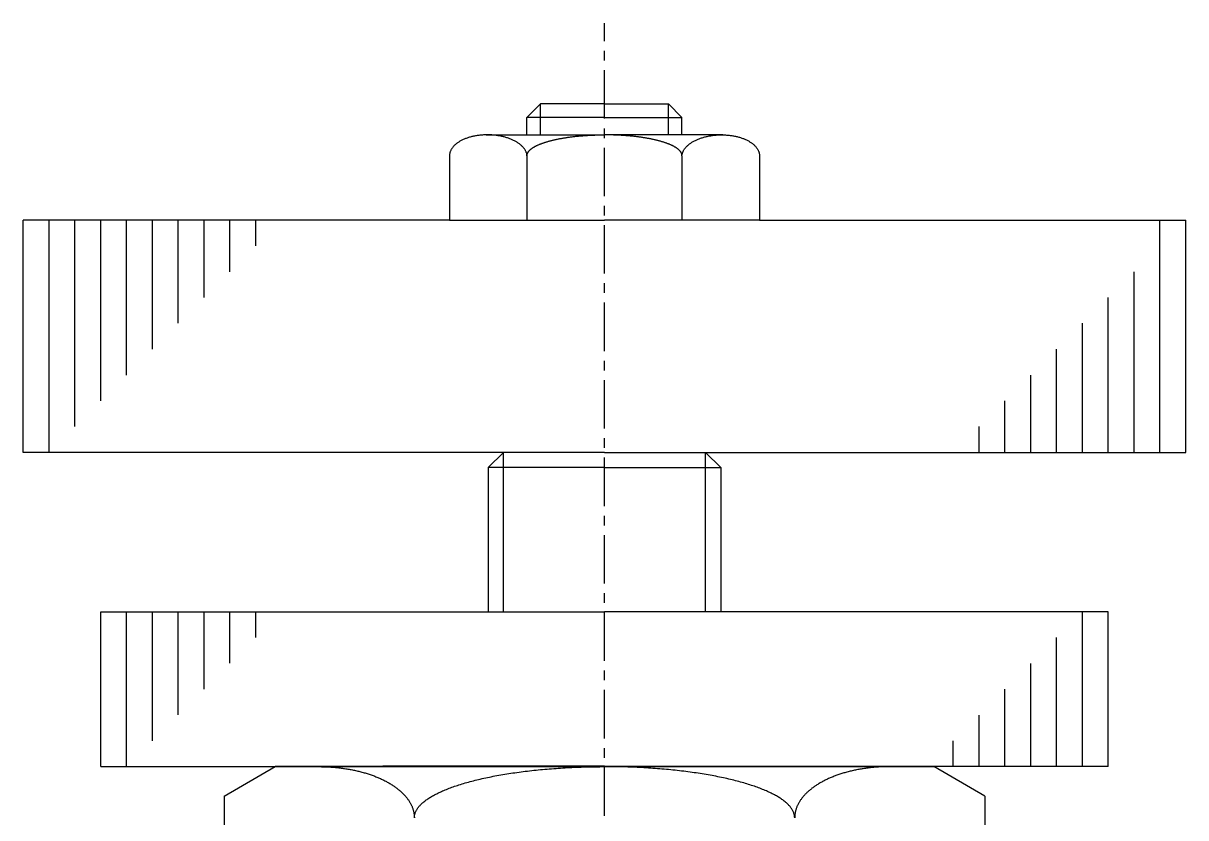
# Model space of a CAD drawing. Extents: x -13 to 53, y 112 to 212.
# Drawn here: x 6.72 to 36.72, y 191.68 to 212.19 of the extents above; entities that cross this region are included whole.
import ezdxf

# ---------------------------------------------------------------- set-up
doc = ezdxf.new("R2010")
doc.units = 0
doc.linetypes.add('CENTER', pattern=[2, 1.25, -0.25, 0.25, -0.25])
doc.layers.get('0').update_dxf_attribs({"linetype": 'CONTINUOUS'})
doc.layers.add('CENTER', color=1, linetype='CENTER')

msp = doc.modelspace()

# ---------------------------------------------------------------- linework, layer by layer
at = {"color": 7, "linetype": 'CONTINUOUS'}
for p, q in [((20.074, 210.11), (19.724, 209.76)), ((20.074, 210.11), (19.724, 209.76)), ((21.724, 210.11), (20.074, 210.11)), ((21.724, 210.11), (20.074, 210.11)), ((21.724, 210.11), (23.374, 210.11)), ((21.724, 210.11), (23.374, 210.11)), ((23.374, 210.11), (23.724, 209.76)), ((23.374, 210.11), (23.724, 209.76)), ((19.724, 209.31), (19.724, 209.76)), ((19.724, 209.31), (19.724, 209.76)), ((21.724, 209.76), (19.724, 209.76)), ((21.724, 209.76), (19.724, 209.76)), ((21.724, 209.76), (23.724, 209.76)), ((21.724, 209.76), (23.724, 209.76)), ((23.724, 209.31), (23.724, 209.76)), ((23.724, 209.31), (23.724, 209.76)), ((18.669, 209.31), (21.724, 209.31)), ((18.669, 209.31), (21.724, 209.31)), ((24.779, 209.31), (21.724, 209.31)), ((24.779, 209.31), (21.724, 209.31)), ((17.724, 208.759), (17.724, 207.11)), ((17.724, 208.759), (17.724, 207.11)), ((19.724, 208.772), (19.724, 208.799)), ((19.724, 208.772), (19.724, 208.799)), ((19.724, 208.772), (19.724, 207.11)), ((19.724, 208.772), (19.724, 207.11)), ((23.724, 208.772), (23.724, 208.799)), ((23.724, 208.772), (23.724, 208.799)), ((23.724, 208.772), (23.724, 207.11)), ((23.724, 208.772), (23.724, 207.11)), ((25.724, 208.759), (25.724, 207.11)), ((25.724, 208.759), (25.724, 207.11)), ((17.724, 207.11), (6.724, 207.11)), ((6.724, 201.11), (6.724, 207.11)), ((17.724, 207.11), (21.724, 207.11)), ((25.724, 207.11), (21.724, 207.11)), ((25.724, 207.11), (36.724, 207.11)), ((36.724, 201.11), (36.724, 207.11)), ((21.724, 201.11), (6.724, 201.11)), ((21.724, 201.11), (6.724, 201.11)), ((19.114, 201.11), (18.724, 200.72)), ((21.724, 201.11), (19.114, 201.11)), ((21.724, 201.11), (24.334, 201.11)), ((21.724, 201.11), (36.724, 201.11)), ((21.724, 201.11), (36.724, 201.11)), ((24.334, 201.11), (24.724, 200.72)), ((18.724, 200.72), (18.724, 196.999)), ((21.724, 200.72), (18.724, 200.72)), ((21.724, 200.72), (24.724, 200.72)), ((24.724, 200.72), (24.724, 196.999)), ((8.724, 192.999), (8.724, 196.999)), ((8.724, 196.999), (21.724, 196.999)), ((34.724, 196.999), (21.724, 196.999)), ((34.724, 192.999), (34.724, 196.999)), ((8.724, 192.999), (21.724, 192.999)), ((11.909, 192.24), (13.224, 192.999)), ((21.724, 192.999), (13.224, 192.999)), ((18.724, 192.999), (14.599, 192.999)), ((18.724, 192.999), (14.599, 192.999)), ((21.724, 193.014), (16.002, 193.014)), ((21.724, 193.014), (27.447, 193.014)), ((34.724, 192.999), (21.724, 192.999)), ((21.724, 192.999), (30.224, 192.999)), ((24.724, 192.999), (28.849, 192.999)), ((24.724, 192.999), (28.849, 192.999)), ((31.539, 192.24), (30.224, 192.999)), ((11.909, 192.24), (11.909, 188.014)), ((31.539, 192.24), (31.539, 188.014))]:
    msp.add_line(p, q, dxfattribs=at)
at = {"color": 3, "linetype": 'CONTINUOUS'}
for p, q in [((20.074, 209.31), (20.074, 210.11)), ((20.074, 209.31), (20.074, 210.11)), ((23.374, 209.31), (23.374, 210.11)), ((23.374, 209.31), (23.374, 210.11)), ((7.391, 201.11), (7.391, 207.11)), ((8.058, 201.777), (8.058, 207.11)), ((8.724, 202.444), (8.724, 207.11)), ((9.391, 203.11), (9.391, 207.11)), ((10.058, 203.777), (10.058, 207.11)), ((10.724, 204.444), (10.724, 207.11)), ((10.724, 204.444), (10.724, 207.11)), ((11.391, 205.11), (11.391, 207.11)), ((12.058, 205.777), (12.058, 207.11)), ((12.724, 206.444), (12.724, 207.11)), ((36.058, 201.11), (36.058, 207.11)), ((35.391, 201.11), (35.391, 205.777)), ((34.724, 201.11), (34.724, 205.11)), ((34.058, 201.11), (34.058, 204.444)), ((33.391, 201.11), (33.391, 203.777)), ((32.724, 201.11), (32.724, 203.11)), ((32.724, 201.11), (32.724, 203.11)), ((32.058, 201.11), (32.058, 202.444)), ((31.391, 201.11), (31.391, 201.777)), ((19.114, 196.999), (19.114, 201.11)), ((24.334, 196.999), (24.334, 201.11)), ((9.391, 193), (9.391, 197)), ((10.058, 193.667), (10.058, 197)), ((10.724, 194.333), (10.724, 197)), ((11.391, 195), (11.391, 197)), ((12.058, 195.667), (12.058, 197)), ((12.724, 196.333), (12.724, 197)), ((34.058, 192.999), (34.058, 196.999)), ((33.391, 192.999), (33.391, 196.332)), ((32.724, 192.999), (32.724, 195.666)), ((32.058, 192.999), (32.058, 194.999)), ((31.391, 192.999), (31.391, 194.332)), ((30.724, 192.999), (30.724, 193.666))]:
    msp.add_line(p, q, dxfattribs=at)
at = {"color": 7, "linetype": 'CONTINUOUS'}
for points in [[(19.726, 208.792, 0), (19.723, 208.805, 0), (19.72, 208.818, 0), (19.716, 208.832, 0), (19.712, 208.845, 0), (19.707, 208.858, 0), (19.701, 208.871, 0), (19.695, 208.884, 0), (19.689, 208.897, 0), (19.682, 208.91, 0), (19.674, 208.922, 0), (19.666, 208.935, 0), (19.657, 208.948, 0), (19.648, 208.96, 0), (19.638, 208.972, 0), (19.628, 208.985, 0), (19.617, 208.997, 0), (19.605, 209.009, 0), (19.594, 209.02, 0), (19.581, 209.032, 0), (19.569, 209.044, 0), (19.555, 209.055, 0), (19.541, 209.066, 0), (19.527, 209.077, 0), (19.513, 209.088, 0), (19.497, 209.098, 0), (19.482, 209.109, 0), (19.466, 209.119, 0), (19.45, 209.129, 0), (19.433, 209.138, 0), (19.415, 209.148, 0), (19.398, 209.157, 0), (19.38, 209.166, 0), (19.362, 209.175, 0), (19.343, 209.184, 0), (19.324, 209.192, 0), (19.304, 209.2, 0), (19.285, 209.208, 0), (19.265, 209.216, 0), (19.244, 209.223, 0), (19.223, 209.23, 0), (19.203, 209.237, 0), (19.181, 209.243, 0), (19.16, 209.249, 0), (19.138, 209.255, 0), (19.116, 209.261, 0), (19.094, 209.266, 0), (19.072, 209.271, 0), (19.049, 209.276, 0), (19.026, 209.281, 0), (19.003, 209.285, 0), (18.98, 209.289, 0), (18.957, 209.292, 0), (18.934, 209.295, 0), (18.91, 209.298, 0), (18.887, 209.301, 0), (18.863, 209.303, 0), (18.839, 209.305, 0), (18.815, 209.307, 0), (18.791, 209.308, 0), (18.768, 209.309, 0), (18.744, 209.31, 0), (18.72, 209.31, 0), (18.696, 209.31, 0), (18.672, 209.31, 0), (18.648, 209.31, 0), (18.624, 209.309, 0), (18.6, 209.308, 0), (18.577, 209.306, 0), (18.553, 209.304, 0), (18.529, 209.302, 0), (18.506, 209.3, 0), (18.483, 209.297, 0), (18.46, 209.294, 0), (18.437, 209.291, 0), (18.414, 209.287, 0), (18.391, 209.283, 0), (18.369, 209.279, 0), (18.346, 209.274, 0), (18.324, 209.269, 0), (18.303, 209.264, 0), (18.281, 209.258, 0), (18.26, 209.253, 0), (18.239, 209.247, 0), (18.218, 209.24, 0), (18.197, 209.234, 0), (18.177, 209.227, 0), (18.157, 209.22, 0), (18.138, 209.212, 0), (18.119, 209.204, 0), (18.1, 209.196, 0), (18.081, 209.188, 0), (18.063, 209.18, 0), (18.045, 209.171, 0), (18.028, 209.162, 0), (18.011, 209.153, 0), (17.995, 209.144, 0), (17.978, 209.134, 0), (17.963, 209.124, 0), (17.947, 209.114, 0), (17.933, 209.104, 0), (17.918, 209.093, 0), (17.904, 209.083, 0), (17.891, 209.072, 0), (17.878, 209.061, 0), (17.865, 209.05, 0), (17.853, 209.038, 0), (17.842, 209.027, 0), (17.831, 209.015, 0), (17.82, 209.003, 0), (17.81, 208.991, 0), (17.801, 208.979, 0), (17.792, 208.967, 0), (17.784, 208.954, 0), (17.776, 208.942, 0), (17.769, 208.929, 0), (17.762, 208.917, 0), (17.756, 208.904, 0), (17.75, 208.891, 0), (17.745, 208.878, 0), (17.74, 208.865, 0), (17.736, 208.852, 0), (17.733, 208.839, 0), (17.73, 208.826, 0), (17.728, 208.812, 0), (17.726, 208.799, 0), (17.725, 208.786, 0), (17.724, 208.772, 0), (17.724, 208.759, 0)], [(19.726, 208.792, 0), (19.723, 208.805, 0), (19.72, 208.818, 0), (19.716, 208.832, 0), (19.712, 208.845, 0), (19.707, 208.858, 0), (19.701, 208.871, 0), (19.695, 208.884, 0), (19.689, 208.897, 0), (19.682, 208.91, 0), (19.674, 208.922, 0), (19.666, 208.935, 0), (19.657, 208.948, 0), (19.648, 208.96, 0), (19.638, 208.972, 0), (19.628, 208.985, 0), (19.617, 208.997, 0), (19.605, 209.009, 0), (19.594, 209.02, 0), (19.581, 209.032, 0), (19.569, 209.044, 0), (19.555, 209.055, 0), (19.541, 209.066, 0), (19.527, 209.077, 0), (19.513, 209.088, 0), (19.497, 209.098, 0), (19.482, 209.109, 0), (19.466, 209.119, 0), (19.45, 209.129, 0), (19.433, 209.138, 0), (19.415, 209.148, 0), (19.398, 209.157, 0), (19.38, 209.166, 0), (19.362, 209.175, 0), (19.343, 209.184, 0), (19.324, 209.192, 0), (19.304, 209.2, 0), (19.285, 209.208, 0), (19.265, 209.216, 0), (19.244, 209.223, 0), (19.223, 209.23, 0), (19.203, 209.237, 0), (19.181, 209.243, 0), (19.16, 209.249, 0), (19.138, 209.255, 0), (19.116, 209.261, 0), (19.094, 209.266, 0), (19.072, 209.271, 0), (19.049, 209.276, 0), (19.026, 209.281, 0), (19.003, 209.285, 0), (18.98, 209.289, 0), (18.957, 209.292, 0), (18.934, 209.295, 0), (18.91, 209.298, 0), (18.887, 209.301, 0), (18.863, 209.303, 0), (18.839, 209.305, 0), (18.815, 209.307, 0), (18.791, 209.308, 0), (18.768, 209.309, 0), (18.744, 209.31, 0), (18.72, 209.31, 0), (18.696, 209.31, 0), (18.672, 209.31, 0), (18.648, 209.31, 0), (18.624, 209.309, 0), (18.6, 209.308, 0), (18.577, 209.306, 0), (18.553, 209.304, 0), (18.529, 209.302, 0), (18.506, 209.3, 0), (18.483, 209.297, 0), (18.46, 209.294, 0), (18.437, 209.291, 0), (18.414, 209.287, 0), (18.391, 209.283, 0), (18.369, 209.279, 0), (18.346, 209.274, 0), (18.324, 209.269, 0), (18.303, 209.264, 0), (18.281, 209.258, 0), (18.26, 209.253, 0), (18.239, 209.247, 0), (18.218, 209.24, 0), (18.197, 209.234, 0), (18.177, 209.227, 0), (18.157, 209.22, 0), (18.138, 209.212, 0), (18.119, 209.204, 0), (18.1, 209.196, 0), (18.081, 209.188, 0), (18.063, 209.18, 0), (18.045, 209.171, 0), (18.028, 209.162, 0), (18.011, 209.153, 0), (17.995, 209.144, 0), (17.978, 209.134, 0), (17.963, 209.124, 0), (17.947, 209.114, 0), (17.933, 209.104, 0), (17.918, 209.093, 0), (17.904, 209.083, 0), (17.891, 209.072, 0), (17.878, 209.061, 0), (17.865, 209.05, 0), (17.853, 209.038, 0), (17.842, 209.027, 0), (17.831, 209.015, 0), (17.82, 209.003, 0), (17.81, 208.991, 0), (17.801, 208.979, 0), (17.792, 208.967, 0), (17.784, 208.954, 0), (17.776, 208.942, 0), (17.769, 208.929, 0), (17.762, 208.917, 0), (17.756, 208.904, 0), (17.75, 208.891, 0), (17.745, 208.878, 0), (17.74, 208.865, 0), (17.736, 208.852, 0), (17.733, 208.839, 0), (17.73, 208.826, 0), (17.728, 208.812, 0), (17.726, 208.799, 0), (17.725, 208.786, 0), (17.724, 208.772, 0), (17.724, 208.759, 0)], [(19.724, 208.772, 0), (19.724, 208.779, 0), (19.725, 208.785, 0), (19.726, 208.792, 0), (19.727, 208.799, 0), (19.728, 208.805, 0), (19.73, 208.812, 0), (19.732, 208.818, 0), (19.734, 208.825, 0), (19.736, 208.831, 0), (19.739, 208.838, 0), (19.742, 208.845, 0), (19.746, 208.851, 0), (19.75, 208.858, 0), (19.754, 208.864, 0), (19.758, 208.871, 0), (19.763, 208.877, 0), (19.768, 208.884, 0), (19.773, 208.89, 0), (19.778, 208.896, 0), (19.784, 208.903, 0), (19.79, 208.909, 0), (19.797, 208.916, 0), (19.803, 208.922, 0), (19.81, 208.928, 0), (19.818, 208.935, 0), (19.825, 208.941, 0), (19.833, 208.947, 0), (19.841, 208.953, 0), (19.85, 208.96, 0), (19.858, 208.966, 0), (19.867, 208.972, 0), (19.876, 208.978, 0), (19.886, 208.984, 0), (19.896, 208.99, 0), (19.906, 208.996, 0), (19.916, 209.002, 0), (19.927, 209.008, 0), (19.938, 209.014, 0), (19.949, 209.02, 0), (19.96, 209.026, 0), (19.972, 209.032, 0), (19.984, 209.037, 0), (19.996, 209.043, 0), (20.009, 209.049, 0), (20.022, 209.054, 0), (20.035, 209.06, 0), (20.048, 209.066, 0), (20.061, 209.071, 0), (20.075, 209.077, 0), (20.089, 209.082, 0), (20.103, 209.087, 0), (20.118, 209.093, 0), (20.133, 209.098, 0), (20.148, 209.103, 0), (20.163, 209.108, 0), (20.178, 209.113, 0), (20.194, 209.119, 0), (20.21, 209.124, 0), (20.226, 209.129, 0), (20.242, 209.133, 0), (20.259, 209.138, 0), (20.276, 209.143, 0), (20.293, 209.148, 0), (20.31, 209.153, 0), (20.327, 209.157, 0), (20.345, 209.162, 0), (20.363, 209.166, 0), (20.381, 209.171, 0), (20.399, 209.175, 0), (20.418, 209.18, 0), (20.437, 209.184, 0), (20.455, 209.188, 0), (20.475, 209.192, 0), (20.494, 209.196, 0), (20.513, 209.2, 0), (20.533, 209.204, 0), (20.553, 209.208, 0), (20.573, 209.212, 0), (20.593, 209.216, 0), (20.613, 209.22, 0), (20.634, 209.223, 0), (20.654, 209.227, 0), (20.675, 209.23, 0), (20.696, 209.234, 0), (20.717, 209.237, 0), (20.738, 209.24, 0), (20.76, 209.244, 0), (20.781, 209.247, 0), (20.803, 209.25, 0), (20.825, 209.253, 0), (20.847, 209.256, 0), (20.869, 209.259, 0), (20.891, 209.261, 0), (20.914, 209.264, 0), (20.936, 209.267, 0), (20.959, 209.269, 0), (20.982, 209.272, 0), (21.004, 209.274, 0), (21.027, 209.276, 0), (21.05, 209.279, 0), (21.074, 209.281, 0), (21.097, 209.283, 0), (21.12, 209.285, 0), (21.144, 209.287, 0), (21.167, 209.289, 0), (21.191, 209.291, 0), (21.214, 209.292, 0), (21.238, 209.294, 0), (21.262, 209.296, 0), (21.286, 209.297, 0), (21.31, 209.299, 0), (21.334, 209.3, 0), (21.358, 209.301, 0), (21.382, 209.302, 0), (21.407, 209.303, 0), (21.431, 209.304, 0), (21.455, 209.305, 0), (21.479, 209.306, 0), (21.504, 209.307, 0), (21.528, 209.308, 0), (21.553, 209.308, 0), (21.577, 209.309, 0), (21.602, 209.309, 0), (21.626, 209.31, 0), (21.651, 209.31, 0), (21.675, 209.31, 0), (21.7, 209.31, 0), (21.724, 209.31, 0)], [(19.724, 208.772, 0), (19.724, 208.779, 0), (19.725, 208.785, 0), (19.726, 208.792, 0), (19.727, 208.799, 0), (19.728, 208.805, 0), (19.73, 208.812, 0), (19.732, 208.818, 0), (19.734, 208.825, 0), (19.736, 208.831, 0), (19.739, 208.838, 0), (19.742, 208.845, 0), (19.746, 208.851, 0), (19.75, 208.858, 0), (19.754, 208.864, 0), (19.758, 208.871, 0), (19.763, 208.877, 0), (19.768, 208.884, 0), (19.773, 208.89, 0), (19.778, 208.896, 0), (19.784, 208.903, 0), (19.79, 208.909, 0), (19.797, 208.916, 0), (19.803, 208.922, 0), (19.81, 208.928, 0), (19.818, 208.935, 0), (19.825, 208.941, 0), (19.833, 208.947, 0), (19.841, 208.953, 0), (19.85, 208.96, 0), (19.858, 208.966, 0), (19.867, 208.972, 0), (19.876, 208.978, 0), (19.886, 208.984, 0), (19.896, 208.99, 0), (19.906, 208.996, 0), (19.916, 209.002, 0), (19.927, 209.008, 0), (19.938, 209.014, 0), (19.949, 209.02, 0), (19.96, 209.026, 0), (19.972, 209.032, 0), (19.984, 209.037, 0), (19.996, 209.043, 0), (20.009, 209.049, 0), (20.022, 209.054, 0), (20.035, 209.06, 0), (20.048, 209.066, 0), (20.061, 209.071, 0), (20.075, 209.077, 0), (20.089, 209.082, 0), (20.103, 209.087, 0), (20.118, 209.093, 0), (20.133, 209.098, 0), (20.148, 209.103, 0), (20.163, 209.108, 0), (20.178, 209.113, 0), (20.194, 209.119, 0), (20.21, 209.124, 0), (20.226, 209.129, 0), (20.242, 209.133, 0), (20.259, 209.138, 0), (20.276, 209.143, 0), (20.293, 209.148, 0), (20.31, 209.153, 0), (20.327, 209.157, 0), (20.345, 209.162, 0), (20.363, 209.166, 0), (20.381, 209.171, 0), (20.399, 209.175, 0), (20.418, 209.18, 0), (20.437, 209.184, 0), (20.455, 209.188, 0), (20.475, 209.192, 0), (20.494, 209.196, 0), (20.513, 209.2, 0), (20.533, 209.204, 0), (20.553, 209.208, 0), (20.573, 209.212, 0), (20.593, 209.216, 0), (20.613, 209.22, 0), (20.634, 209.223, 0), (20.654, 209.227, 0), (20.675, 209.23, 0), (20.696, 209.234, 0), (20.717, 209.237, 0), (20.738, 209.24, 0), (20.76, 209.244, 0), (20.781, 209.247, 0), (20.803, 209.25, 0), (20.825, 209.253, 0), (20.847, 209.256, 0), (20.869, 209.259, 0), (20.891, 209.261, 0), (20.914, 209.264, 0), (20.936, 209.267, 0), (20.959, 209.269, 0), (20.982, 209.272, 0), (21.004, 209.274, 0), (21.027, 209.276, 0), (21.05, 209.279, 0), (21.074, 209.281, 0), (21.097, 209.283, 0), (21.12, 209.285, 0), (21.144, 209.287, 0), (21.167, 209.289, 0), (21.191, 209.291, 0), (21.214, 209.292, 0), (21.238, 209.294, 0), (21.262, 209.296, 0), (21.286, 209.297, 0), (21.31, 209.299, 0), (21.334, 209.3, 0), (21.358, 209.301, 0), (21.382, 209.302, 0), (21.407, 209.303, 0), (21.431, 209.304, 0), (21.455, 209.305, 0), (21.479, 209.306, 0), (21.504, 209.307, 0), (21.528, 209.308, 0), (21.553, 209.308, 0), (21.577, 209.309, 0), (21.602, 209.309, 0), (21.626, 209.31, 0), (21.651, 209.31, 0), (21.675, 209.31, 0), (21.7, 209.31, 0), (21.724, 209.31, 0)], [(23.724, 208.772, 0), (23.724, 208.779, 0), (23.724, 208.785, 0), (23.723, 208.792, 0), (23.722, 208.799, 0), (23.72, 208.805, 0), (23.719, 208.812, 0), (23.717, 208.818, 0), (23.715, 208.825, 0), (23.712, 208.831, 0), (23.709, 208.838, 0), (23.706, 208.845, 0), (23.703, 208.851, 0), (23.699, 208.858, 0), (23.695, 208.864, 0), (23.69, 208.871, 0), (23.686, 208.877, 0), (23.681, 208.884, 0), (23.676, 208.89, 0), (23.67, 208.896, 0), (23.664, 208.903, 0), (23.658, 208.909, 0), (23.652, 208.916, 0), (23.645, 208.922, 0), (23.638, 208.928, 0), (23.631, 208.935, 0), (23.623, 208.941, 0), (23.615, 208.947, 0), (23.607, 208.953, 0), (23.599, 208.96, 0), (23.59, 208.966, 0), (23.581, 208.972, 0), (23.572, 208.978, 0), (23.562, 208.984, 0), (23.553, 208.99, 0), (23.543, 208.996, 0), (23.532, 209.002, 0), (23.522, 209.008, 0), (23.511, 209.014, 0), (23.499, 209.02, 0), (23.488, 209.026, 0), (23.476, 209.032, 0), (23.464, 209.037, 0), (23.452, 209.043, 0), (23.44, 209.049, 0), (23.427, 209.054, 0), (23.414, 209.06, 0), (23.401, 209.066, 0), (23.387, 209.071, 0), (23.373, 209.077, 0), (23.359, 209.082, 0), (23.345, 209.087, 0), (23.331, 209.093, 0), (23.316, 209.098, 0), (23.301, 209.103, 0), (23.286, 209.108, 0), (23.27, 209.113, 0), (23.255, 209.119, 0), (23.239, 209.124, 0), (23.222, 209.129, 0), (23.206, 209.133, 0), (23.19, 209.138, 0), (23.173, 209.143, 0), (23.156, 209.148, 0), (23.138, 209.153, 0), (23.121, 209.157, 0), (23.103, 209.162, 0), (23.085, 209.166, 0), (23.067, 209.171, 0), (23.049, 209.175, 0), (23.031, 209.18, 0), (23.012, 209.184, 0), (22.993, 209.188, 0), (22.974, 209.192, 0), (22.955, 209.196, 0), (22.935, 209.2, 0), (22.916, 209.204, 0), (22.896, 209.208, 0), (22.876, 209.212, 0), (22.856, 209.216, 0), (22.835, 209.22, 0), (22.815, 209.223, 0), (22.794, 209.227, 0), (22.773, 209.23, 0), (22.752, 209.234, 0), (22.731, 209.237, 0), (22.71, 209.24, 0), (22.689, 209.244, 0), (22.667, 209.247, 0), (22.645, 209.25, 0), (22.623, 209.253, 0), (22.601, 209.256, 0), (22.579, 209.259, 0), (22.557, 209.261, 0), (22.535, 209.264, 0), (22.512, 209.267, 0), (22.49, 209.269, 0), (22.467, 209.272, 0), (22.444, 209.274, 0), (22.421, 209.276, 0), (22.398, 209.279, 0), (22.375, 209.281, 0), (22.352, 209.283, 0), (22.328, 209.285, 0), (22.305, 209.287, 0), (22.281, 209.289, 0), (22.258, 209.291, 0), (22.234, 209.292, 0), (22.21, 209.294, 0), (22.186, 209.296, 0), (22.162, 209.297, 0), (22.138, 209.299, 0), (22.114, 209.3, 0), (22.09, 209.301, 0), (22.066, 209.302, 0), (22.042, 209.303, 0), (22.018, 209.304, 0), (21.993, 209.305, 0), (21.969, 209.306, 0), (21.945, 209.307, 0), (21.92, 209.308, 0), (21.896, 209.308, 0), (21.871, 209.309, 0), (21.847, 209.309, 0), (21.822, 209.31, 0), (21.798, 209.31, 0), (21.773, 209.31, 0), (21.749, 209.31, 0), (21.724, 209.31, 0)], [(23.724, 208.772, 0), (23.724, 208.779, 0), (23.724, 208.785, 0), (23.723, 208.792, 0), (23.722, 208.799, 0), (23.72, 208.805, 0), (23.719, 208.812, 0), (23.717, 208.818, 0), (23.715, 208.825, 0), (23.712, 208.831, 0), (23.709, 208.838, 0), (23.706, 208.845, 0), (23.703, 208.851, 0), (23.699, 208.858, 0), (23.695, 208.864, 0), (23.69, 208.871, 0), (23.686, 208.877, 0), (23.681, 208.884, 0), (23.676, 208.89, 0), (23.67, 208.896, 0), (23.664, 208.903, 0), (23.658, 208.909, 0), (23.652, 208.916, 0), (23.645, 208.922, 0), (23.638, 208.928, 0), (23.631, 208.935, 0), (23.623, 208.941, 0), (23.615, 208.947, 0), (23.607, 208.953, 0), (23.599, 208.96, 0), (23.59, 208.966, 0), (23.581, 208.972, 0), (23.572, 208.978, 0), (23.562, 208.984, 0), (23.553, 208.99, 0), (23.543, 208.996, 0), (23.532, 209.002, 0), (23.522, 209.008, 0), (23.511, 209.014, 0), (23.499, 209.02, 0), (23.488, 209.026, 0), (23.476, 209.032, 0), (23.464, 209.037, 0), (23.452, 209.043, 0), (23.44, 209.049, 0), (23.427, 209.054, 0), (23.414, 209.06, 0), (23.401, 209.066, 0), (23.387, 209.071, 0), (23.373, 209.077, 0), (23.359, 209.082, 0), (23.345, 209.087, 0), (23.331, 209.093, 0), (23.316, 209.098, 0), (23.301, 209.103, 0), (23.286, 209.108, 0), (23.27, 209.113, 0), (23.255, 209.119, 0), (23.239, 209.124, 0), (23.222, 209.129, 0), (23.206, 209.133, 0), (23.19, 209.138, 0), (23.173, 209.143, 0), (23.156, 209.148, 0), (23.138, 209.153, 0), (23.121, 209.157, 0), (23.103, 209.162, 0), (23.085, 209.166, 0), (23.067, 209.171, 0), (23.049, 209.175, 0), (23.031, 209.18, 0), (23.012, 209.184, 0), (22.993, 209.188, 0), (22.974, 209.192, 0), (22.955, 209.196, 0), (22.935, 209.2, 0), (22.916, 209.204, 0), (22.896, 209.208, 0), (22.876, 209.212, 0), (22.856, 209.216, 0), (22.835, 209.22, 0), (22.815, 209.223, 0), (22.794, 209.227, 0), (22.773, 209.23, 0), (22.752, 209.234, 0), (22.731, 209.237, 0), (22.71, 209.24, 0), (22.689, 209.244, 0), (22.667, 209.247, 0), (22.645, 209.25, 0), (22.623, 209.253, 0), (22.601, 209.256, 0), (22.579, 209.259, 0), (22.557, 209.261, 0), (22.535, 209.264, 0), (22.512, 209.267, 0), (22.49, 209.269, 0), (22.467, 209.272, 0), (22.444, 209.274, 0), (22.421, 209.276, 0), (22.398, 209.279, 0), (22.375, 209.281, 0), (22.352, 209.283, 0), (22.328, 209.285, 0), (22.305, 209.287, 0), (22.281, 209.289, 0), (22.258, 209.291, 0), (22.234, 209.292, 0), (22.21, 209.294, 0), (22.186, 209.296, 0), (22.162, 209.297, 0), (22.138, 209.299, 0), (22.114, 209.3, 0), (22.09, 209.301, 0), (22.066, 209.302, 0), (22.042, 209.303, 0), (22.018, 209.304, 0), (21.993, 209.305, 0), (21.969, 209.306, 0), (21.945, 209.307, 0), (21.92, 209.308, 0), (21.896, 209.308, 0), (21.871, 209.309, 0), (21.847, 209.309, 0), (21.822, 209.31, 0), (21.798, 209.31, 0), (21.773, 209.31, 0), (21.749, 209.31, 0), (21.724, 209.31, 0)], [(23.723, 208.792, 0), (23.726, 208.805, 0), (23.729, 208.818, 0), (23.733, 208.832, 0), (23.737, 208.845, 0), (23.742, 208.858, 0), (23.747, 208.871, 0), (23.753, 208.884, 0), (23.76, 208.897, 0), (23.767, 208.91, 0), (23.775, 208.922, 0), (23.783, 208.935, 0), (23.792, 208.948, 0), (23.801, 208.96, 0), (23.811, 208.972, 0), (23.821, 208.985, 0), (23.832, 208.997, 0), (23.843, 209.009, 0), (23.855, 209.02, 0), (23.867, 209.032, 0), (23.88, 209.044, 0), (23.893, 209.055, 0), (23.907, 209.066, 0), (23.921, 209.077, 0), (23.936, 209.088, 0), (23.951, 209.098, 0), (23.967, 209.109, 0), (23.982, 209.119, 0), (23.999, 209.129, 0), (24.016, 209.138, 0), (24.033, 209.148, 0), (24.051, 209.157, 0), (24.069, 209.166, 0), (24.087, 209.175, 0), (24.106, 209.184, 0), (24.125, 209.192, 0), (24.144, 209.2, 0), (24.164, 209.208, 0), (24.184, 209.216, 0), (24.204, 209.223, 0), (24.225, 209.23, 0), (24.246, 209.237, 0), (24.267, 209.243, 0), (24.289, 209.249, 0), (24.31, 209.255, 0), (24.332, 209.261, 0), (24.354, 209.266, 0), (24.377, 209.271, 0), (24.399, 209.276, 0), (24.422, 209.281, 0), (24.445, 209.285, 0), (24.468, 209.289, 0), (24.491, 209.292, 0), (24.515, 209.295, 0), (24.538, 209.298, 0), (24.562, 209.301, 0), (24.586, 209.303, 0), (24.609, 209.305, 0), (24.633, 209.307, 0), (24.657, 209.308, 0), (24.681, 209.309, 0), (24.705, 209.31, 0), (24.729, 209.31, 0), (24.753, 209.31, 0), (24.777, 209.31, 0), (24.8, 209.31, 0), (24.824, 209.309, 0), (24.848, 209.308, 0), (24.872, 209.306, 0), (24.895, 209.304, 0), (24.919, 209.302, 0), (24.942, 209.3, 0), (24.966, 209.297, 0), (24.989, 209.294, 0), (25.012, 209.291, 0), (25.035, 209.287, 0), (25.057, 209.283, 0), (25.08, 209.279, 0), (25.102, 209.274, 0), (25.124, 209.269, 0), (25.146, 209.264, 0), (25.167, 209.258, 0), (25.189, 209.253, 0), (25.21, 209.247, 0), (25.23, 209.24, 0), (25.251, 209.234, 0), (25.271, 209.227, 0), (25.291, 209.22, 0), (25.311, 209.212, 0), (25.33, 209.204, 0), (25.349, 209.196, 0), (25.367, 209.188, 0), (25.385, 209.18, 0), (25.403, 209.171, 0), (25.42, 209.162, 0), (25.437, 209.153, 0), (25.454, 209.144, 0), (25.47, 209.134, 0), (25.486, 209.124, 0), (25.501, 209.114, 0), (25.516, 209.104, 0), (25.53, 209.093, 0), (25.544, 209.083, 0), (25.558, 209.072, 0), (25.571, 209.061, 0), (25.583, 209.05, 0), (25.595, 209.038, 0), (25.607, 209.027, 0), (25.618, 209.015, 0), (25.628, 209.003, 0), (25.638, 208.991, 0), (25.647, 208.979, 0), (25.656, 208.967, 0), (25.665, 208.954, 0), (25.673, 208.942, 0), (25.68, 208.929, 0), (25.687, 208.917, 0), (25.693, 208.904, 0), (25.699, 208.891, 0), (25.704, 208.878, 0), (25.708, 208.865, 0), (25.712, 208.852, 0), (25.716, 208.839, 0), (25.718, 208.826, 0), (25.721, 208.812, 0), (25.722, 208.799, 0), (25.724, 208.786, 0), (25.724, 208.772, 0), (25.724, 208.759, 0)], [(23.723, 208.792, 0), (23.726, 208.805, 0), (23.729, 208.818, 0), (23.733, 208.832, 0), (23.737, 208.845, 0), (23.742, 208.858, 0), (23.747, 208.871, 0), (23.753, 208.884, 0), (23.76, 208.897, 0), (23.767, 208.91, 0), (23.775, 208.922, 0), (23.783, 208.935, 0), (23.792, 208.948, 0), (23.801, 208.96, 0), (23.811, 208.972, 0), (23.821, 208.985, 0), (23.832, 208.997, 0), (23.843, 209.009, 0), (23.855, 209.02, 0), (23.867, 209.032, 0), (23.88, 209.044, 0), (23.893, 209.055, 0), (23.907, 209.066, 0), (23.921, 209.077, 0), (23.936, 209.088, 0), (23.951, 209.098, 0), (23.967, 209.109, 0), (23.982, 209.119, 0), (23.999, 209.129, 0), (24.016, 209.138, 0), (24.033, 209.148, 0), (24.051, 209.157, 0), (24.069, 209.166, 0), (24.087, 209.175, 0), (24.106, 209.184, 0), (24.125, 209.192, 0), (24.144, 209.2, 0), (24.164, 209.208, 0), (24.184, 209.216, 0), (24.204, 209.223, 0), (24.225, 209.23, 0), (24.246, 209.237, 0), (24.267, 209.243, 0), (24.289, 209.249, 0), (24.31, 209.255, 0), (24.332, 209.261, 0), (24.354, 209.266, 0), (24.377, 209.271, 0), (24.399, 209.276, 0), (24.422, 209.281, 0), (24.445, 209.285, 0), (24.468, 209.289, 0), (24.491, 209.292, 0), (24.515, 209.295, 0), (24.538, 209.298, 0), (24.562, 209.301, 0), (24.586, 209.303, 0), (24.609, 209.305, 0), (24.633, 209.307, 0), (24.657, 209.308, 0), (24.681, 209.309, 0), (24.705, 209.31, 0), (24.729, 209.31, 0), (24.753, 209.31, 0), (24.777, 209.31, 0), (24.8, 209.31, 0), (24.824, 209.309, 0), (24.848, 209.308, 0), (24.872, 209.306, 0), (24.895, 209.304, 0), (24.919, 209.302, 0), (24.942, 209.3, 0), (24.966, 209.297, 0), (24.989, 209.294, 0), (25.012, 209.291, 0), (25.035, 209.287, 0), (25.057, 209.283, 0), (25.08, 209.279, 0), (25.102, 209.274, 0), (25.124, 209.269, 0), (25.146, 209.264, 0), (25.167, 209.258, 0), (25.189, 209.253, 0), (25.21, 209.247, 0), (25.23, 209.24, 0), (25.251, 209.234, 0), (25.271, 209.227, 0), (25.291, 209.22, 0), (25.311, 209.212, 0), (25.33, 209.204, 0), (25.349, 209.196, 0), (25.367, 209.188, 0), (25.385, 209.18, 0), (25.403, 209.171, 0), (25.42, 209.162, 0), (25.437, 209.153, 0), (25.454, 209.144, 0), (25.47, 209.134, 0), (25.486, 209.124, 0), (25.501, 209.114, 0), (25.516, 209.104, 0), (25.53, 209.093, 0), (25.544, 209.083, 0), (25.558, 209.072, 0), (25.571, 209.061, 0), (25.583, 209.05, 0), (25.595, 209.038, 0), (25.607, 209.027, 0), (25.618, 209.015, 0), (25.628, 209.003, 0), (25.638, 208.991, 0), (25.647, 208.979, 0), (25.656, 208.967, 0), (25.665, 208.954, 0), (25.673, 208.942, 0), (25.68, 208.929, 0), (25.687, 208.917, 0), (25.693, 208.904, 0), (25.699, 208.891, 0), (25.704, 208.878, 0), (25.708, 208.865, 0), (25.712, 208.852, 0), (25.716, 208.839, 0), (25.718, 208.826, 0), (25.721, 208.812, 0), (25.722, 208.799, 0), (25.724, 208.786, 0), (25.724, 208.772, 0), (25.724, 208.759, 0)], [(14.363, 192.999, 0), (14.393, 192.999, 0), (14.423, 192.998, 0), (14.453, 192.998, 0), (14.483, 192.997, 0), (14.513, 192.996, 0), (14.544, 192.995, 0), (14.574, 192.994, 0), (14.604, 192.992, 0), (14.633, 192.991, 0), (14.663, 192.989, 0), (14.693, 192.987, 0), (14.723, 192.984, 0), (14.753, 192.982, 0), (14.782, 192.979, 0), (14.812, 192.976, 0), (14.842, 192.973, 0), (14.871, 192.97, 0), (14.901, 192.967, 0), (14.93, 192.963, 0), (14.959, 192.959, 0), (14.988, 192.955, 0), (15.017, 192.951, 0), (15.046, 192.946, 0), (15.075, 192.942, 0), (15.104, 192.937, 0), (15.133, 192.932, 0), (15.161, 192.927, 0), (15.19, 192.922, 0), (15.218, 192.916, 0), (15.246, 192.91, 0), (15.274, 192.904, 0), (15.302, 192.898, 0), (15.33, 192.892, 0), (15.357, 192.885, 0), (15.385, 192.879, 0), (15.412, 192.872, 0), (15.439, 192.865, 0), (15.466, 192.858, 0), (15.493, 192.85, 0), (15.52, 192.843, 0), (15.546, 192.835, 0), (15.572, 192.827, 0), (15.599, 192.819, 0), (15.624, 192.811, 0), (15.65, 192.802, 0), (15.676, 192.794, 0), (15.701, 192.785, 0), (15.726, 192.776, 0), (15.751, 192.767, 0), (15.776, 192.758, 0), (15.8, 192.749, 0), (15.825, 192.739, 0), (15.849, 192.729, 0), (15.873, 192.719, 0), (15.896, 192.709, 0), (15.92, 192.699, 0), (15.943, 192.689, 0), (15.966, 192.678, 0), (15.988, 192.668, 0), (16.011, 192.657, 0), (16.033, 192.646, 0), (16.055, 192.635, 0), (16.077, 192.623, 0), (16.098, 192.612, 0), (16.119, 192.601, 0), (16.14, 192.589, 0), (16.161, 192.577, 0), (16.181, 192.565, 0), (16.201, 192.553, 0), (16.221, 192.541, 0), (16.241, 192.529, 0), (16.26, 192.516, 0), (16.279, 192.504, 0), (16.297, 192.491, 0), (16.316, 192.478, 0), (16.334, 192.465, 0), (16.352, 192.452, 0), (16.369, 192.439, 0), (16.386, 192.425, 0), (16.403, 192.412, 0), (16.42, 192.399, 0), (16.436, 192.385, 0), (16.452, 192.371, 0), (16.468, 192.357, 0), (16.483, 192.343, 0), (16.498, 192.329, 0), (16.513, 192.315, 0), (16.527, 192.301, 0), (16.541, 192.287, 0), (16.555, 192.272, 0), (16.568, 192.258, 0), (16.581, 192.243, 0), (16.594, 192.228, 0), (16.606, 192.214, 0), (16.618, 192.199, 0), (16.63, 192.184, 0), (16.641, 192.169, 0), (16.652, 192.154, 0), (16.663, 192.139, 0), (16.673, 192.123, 0), (16.683, 192.108, 0), (16.693, 192.093, 0), (16.702, 192.077, 0), (16.711, 192.062, 0), (16.72, 192.046, 0), (16.728, 192.031, 0), (16.736, 192.015, 0), (16.743, 191.999, 0), (16.75, 191.984, 0), (16.757, 191.968, 0), (16.764, 191.952, 0), (16.77, 191.936, 0), (16.775, 191.92, 0), (16.781, 191.904, 0), (16.786, 191.888, 0), (16.79, 191.872, 0), (16.794, 191.856, 0), (16.798, 191.84, 0), (16.802, 191.824, 0), (16.805, 191.808, 0), (16.808, 191.792, 0), (16.81, 191.776, 0), (16.812, 191.76, 0), (16.814, 191.743, 0), (16.815, 191.727, 0), (16.816, 191.711, 0), (16.817, 191.695, 0), (16.817, 191.679, 0)], [(16.817, 191.679, 0), (16.817, 191.695, 0), (16.818, 191.711, 0), (16.82, 191.727, 0), (16.823, 191.743, 0), (16.826, 191.76, 0), (16.83, 191.776, 0), (16.835, 191.792, 0), (16.84, 191.808, 0), (16.847, 191.824, 0), (16.854, 191.84, 0), (16.861, 191.856, 0), (16.87, 191.872, 0), (16.879, 191.888, 0), (16.889, 191.904, 0), (16.9, 191.92, 0), (16.911, 191.936, 0), (16.923, 191.952, 0), (16.936, 191.968, 0), (16.95, 191.984, 0), (16.964, 191.999, 0), (16.979, 192.015, 0), (16.995, 192.031, 0), (17.011, 192.046, 0), (17.028, 192.062, 0), (17.046, 192.077, 0), (17.064, 192.093, 0), (17.084, 192.108, 0), (17.104, 192.123, 0), (17.124, 192.139, 0), (17.146, 192.154, 0), (17.168, 192.169, 0), (17.19, 192.184, 0), (17.214, 192.199, 0), (17.238, 192.214, 0), (17.262, 192.228, 0), (17.288, 192.243, 0), (17.314, 192.258, 0), (17.341, 192.272, 0), (17.368, 192.287, 0), (17.396, 192.301, 0), (17.425, 192.315, 0), (17.454, 192.329, 0), (17.484, 192.343, 0), (17.515, 192.357, 0), (17.546, 192.371, 0), (17.578, 192.385, 0), (17.611, 192.399, 0), (17.644, 192.412, 0), (17.678, 192.425, 0), (17.712, 192.439, 0), (17.747, 192.452, 0), (17.782, 192.465, 0), (17.819, 192.478, 0), (17.855, 192.491, 0), (17.893, 192.504, 0), (17.931, 192.516, 0), (17.969, 192.529, 0), (18.008, 192.541, 0), (18.048, 192.553, 0), (18.088, 192.565, 0), (18.129, 192.577, 0), (18.17, 192.589, 0), (18.212, 192.601, 0), (18.254, 192.612, 0), (18.297, 192.623, 0), (18.34, 192.635, 0), (18.384, 192.646, 0), (18.429, 192.657, 0), (18.473, 192.668, 0), (18.519, 192.678, 0), (18.565, 192.689, 0), (18.611, 192.699, 0), (18.658, 192.709, 0), (18.705, 192.719, 0), (18.753, 192.729, 0), (18.801, 192.739, 0), (18.849, 192.749, 0), (18.898, 192.758, 0), (18.948, 192.767, 0), (18.998, 192.776, 0), (19.048, 192.785, 0), (19.099, 192.794, 0), (19.15, 192.802, 0), (19.201, 192.811, 0), (19.253, 192.819, 0), (19.305, 192.827, 0), (19.358, 192.835, 0), (19.411, 192.843, 0), (19.464, 192.85, 0), (19.518, 192.858, 0), (19.572, 192.865, 0), (19.626, 192.872, 0), (19.681, 192.879, 0), (19.736, 192.885, 0), (19.791, 192.892, 0), (19.846, 192.898, 0), (19.902, 192.904, 0), (19.958, 192.91, 0), (20.014, 192.916, 0), (20.071, 192.922, 0), (20.128, 192.927, 0), (20.185, 192.932, 0), (20.242, 192.937, 0), (20.3, 192.942, 0), (20.357, 192.946, 0), (20.415, 192.951, 0), (20.473, 192.955, 0), (20.532, 192.959, 0), (20.59, 192.963, 0), (20.649, 192.967, 0), (20.708, 192.97, 0), (20.767, 192.973, 0), (20.826, 192.976, 0), (20.885, 192.979, 0), (20.945, 192.982, 0), (21.004, 192.984, 0), (21.064, 192.987, 0), (21.123, 192.989, 0), (21.183, 192.991, 0), (21.243, 192.992, 0), (21.303, 192.994, 0), (21.363, 192.995, 0), (21.423, 192.996, 0), (21.483, 192.997, 0), (21.544, 192.998, 0), (21.604, 192.998, 0), (21.664, 192.999, 0), (21.724, 192.999, 0)], [(26.632, 191.679, 0), (26.631, 191.695, 0), (26.63, 191.711, 0), (26.628, 191.727, 0), (26.626, 191.743, 0), (26.622, 191.76, 0), (26.618, 191.776, 0), (26.614, 191.792, 0), (26.608, 191.808, 0), (26.602, 191.824, 0), (26.595, 191.84, 0), (26.587, 191.856, 0), (26.579, 191.872, 0), (26.569, 191.888, 0), (26.559, 191.904, 0), (26.549, 191.92, 0), (26.537, 191.936, 0), (26.525, 191.952, 0), (26.512, 191.968, 0), (26.499, 191.984, 0), (26.485, 191.999, 0), (26.47, 192.015, 0), (26.454, 192.031, 0), (26.438, 192.046, 0), (26.42, 192.062, 0), (26.403, 192.077, 0), (26.384, 192.093, 0), (26.365, 192.108, 0), (26.345, 192.123, 0), (26.324, 192.139, 0), (26.303, 192.154, 0), (26.281, 192.169, 0), (26.258, 192.184, 0), (26.235, 192.199, 0), (26.211, 192.214, 0), (26.186, 192.228, 0), (26.161, 192.243, 0), (26.134, 192.258, 0), (26.108, 192.272, 0), (26.08, 192.287, 0), (26.052, 192.301, 0), (26.024, 192.315, 0), (25.994, 192.329, 0), (25.964, 192.343, 0), (25.934, 192.357, 0), (25.902, 192.371, 0), (25.87, 192.385, 0), (25.838, 192.399, 0), (25.805, 192.412, 0), (25.771, 192.425, 0), (25.736, 192.439, 0), (25.702, 192.452, 0), (25.666, 192.465, 0), (25.63, 192.478, 0), (25.593, 192.491, 0), (25.556, 192.504, 0), (25.518, 192.516, 0), (25.479, 192.529, 0), (25.44, 192.541, 0), (25.401, 192.553, 0), (25.36, 192.565, 0), (25.32, 192.577, 0), (25.278, 192.589, 0), (25.237, 192.601, 0), (25.194, 192.612, 0), (25.151, 192.623, 0), (25.108, 192.635, 0), (25.064, 192.646, 0), (25.02, 192.657, 0), (24.975, 192.668, 0), (24.93, 192.678, 0), (24.884, 192.689, 0), (24.837, 192.699, 0), (24.791, 192.709, 0), (24.743, 192.719, 0), (24.696, 192.729, 0), (24.648, 192.739, 0), (24.599, 192.749, 0), (24.55, 192.758, 0), (24.501, 192.767, 0), (24.451, 192.776, 0), (24.4, 192.785, 0), (24.35, 192.794, 0), (24.299, 192.802, 0), (24.247, 192.811, 0), (24.195, 192.819, 0), (24.143, 192.827, 0), (24.091, 192.835, 0), (24.038, 192.843, 0), (23.984, 192.85, 0), (23.931, 192.858, 0), (23.877, 192.865, 0), (23.822, 192.872, 0), (23.768, 192.879, 0), (23.713, 192.885, 0), (23.658, 192.892, 0), (23.602, 192.898, 0), (23.546, 192.904, 0), (23.49, 192.91, 0), (23.434, 192.916, 0), (23.377, 192.922, 0), (23.321, 192.927, 0), (23.264, 192.932, 0), (23.206, 192.937, 0), (23.149, 192.942, 0), (23.091, 192.946, 0), (23.033, 192.951, 0), (22.975, 192.955, 0), (22.917, 192.959, 0), (22.858, 192.963, 0), (22.799, 192.967, 0), (22.741, 192.97, 0), (22.682, 192.973, 0), (22.622, 192.976, 0), (22.563, 192.979, 0), (22.504, 192.982, 0), (22.444, 192.984, 0), (22.385, 192.987, 0), (22.325, 192.989, 0), (22.265, 192.991, 0), (22.205, 192.992, 0), (22.145, 192.994, 0), (22.085, 192.995, 0), (22.025, 192.996, 0), (21.965, 192.997, 0), (21.905, 192.998, 0), (21.845, 192.998, 0), (21.784, 192.999, 0), (21.724, 192.999, 0)], [(29.085, 192.999, 0), (29.055, 192.999, 0), (29.025, 192.998, 0), (28.995, 192.998, 0), (28.965, 192.997, 0), (28.935, 192.996, 0), (28.905, 192.995, 0), (28.875, 192.994, 0), (28.845, 192.992, 0), (28.815, 192.991, 0), (28.785, 192.989, 0), (28.755, 192.987, 0), (28.725, 192.984, 0), (28.696, 192.982, 0), (28.666, 192.979, 0), (28.636, 192.976, 0), (28.607, 192.973, 0), (28.577, 192.97, 0), (28.548, 192.967, 0), (28.518, 192.963, 0), (28.489, 192.959, 0), (28.46, 192.955, 0), (28.431, 192.951, 0), (28.402, 192.946, 0), (28.373, 192.942, 0), (28.344, 192.937, 0), (28.316, 192.932, 0), (28.287, 192.927, 0), (28.259, 192.922, 0), (28.231, 192.916, 0), (28.202, 192.91, 0), (28.174, 192.904, 0), (28.146, 192.898, 0), (28.119, 192.892, 0), (28.091, 192.885, 0), (28.064, 192.879, 0), (28.036, 192.872, 0), (28.009, 192.865, 0), (27.982, 192.858, 0), (27.955, 192.85, 0), (27.929, 192.843, 0), (27.902, 192.835, 0), (27.876, 192.827, 0), (27.85, 192.819, 0), (27.824, 192.811, 0), (27.798, 192.802, 0), (27.773, 192.794, 0), (27.747, 192.785, 0), (27.722, 192.776, 0), (27.697, 192.767, 0), (27.673, 192.758, 0), (27.648, 192.749, 0), (27.624, 192.739, 0), (27.6, 192.729, 0), (27.576, 192.719, 0), (27.552, 192.709, 0), (27.529, 192.699, 0), (27.506, 192.689, 0), (27.483, 192.678, 0), (27.46, 192.668, 0), (27.438, 192.657, 0), (27.415, 192.646, 0), (27.393, 192.635, 0), (27.372, 192.623, 0), (27.35, 192.612, 0), (27.329, 192.601, 0), (27.308, 192.589, 0), (27.288, 192.577, 0), (27.267, 192.565, 0), (27.247, 192.553, 0), (27.227, 192.541, 0), (27.208, 192.529, 0), (27.189, 192.516, 0), (27.17, 192.504, 0), (27.151, 192.491, 0), (27.133, 192.478, 0), (27.115, 192.465, 0), (27.097, 192.452, 0), (27.079, 192.439, 0), (27.062, 192.425, 0), (27.045, 192.412, 0), (27.029, 192.399, 0), (27.012, 192.385, 0), (26.996, 192.371, 0), (26.981, 192.357, 0), (26.965, 192.343, 0), (26.95, 192.329, 0), (26.936, 192.315, 0), (26.921, 192.301, 0), (26.907, 192.287, 0), (26.894, 192.272, 0), (26.88, 192.258, 0), (26.867, 192.243, 0), (26.855, 192.228, 0), (26.842, 192.214, 0), (26.83, 192.199, 0), (26.818, 192.184, 0), (26.807, 192.169, 0), (26.796, 192.154, 0), (26.785, 192.139, 0), (26.775, 192.123, 0), (26.765, 192.108, 0), (26.756, 192.093, 0), (26.746, 192.077, 0), (26.737, 192.062, 0), (26.729, 192.046, 0), (26.721, 192.031, 0), (26.713, 192.015, 0), (26.705, 191.999, 0), (26.698, 191.984, 0), (26.691, 191.968, 0), (26.685, 191.952, 0), (26.679, 191.936, 0), (26.673, 191.92, 0), (26.668, 191.904, 0), (26.663, 191.888, 0), (26.658, 191.872, 0), (26.654, 191.856, 0), (26.65, 191.84, 0), (26.647, 191.824, 0), (26.644, 191.808, 0), (26.641, 191.792, 0), (26.638, 191.776, 0), (26.636, 191.76, 0), (26.635, 191.743, 0), (26.633, 191.727, 0), (26.632, 191.711, 0), (26.632, 191.695, 0), (26.632, 191.679, 0)]]:
    msp.add_polyline3d(points, dxfattribs=at)
at = {"layer": 'CENTER', "color": 1, "linetype": 'CENTER'}
msp.add_line((21.724, 143.728), (21.724, 212.192), dxfattribs=at)

doc.saveas('drawing.dxf')
